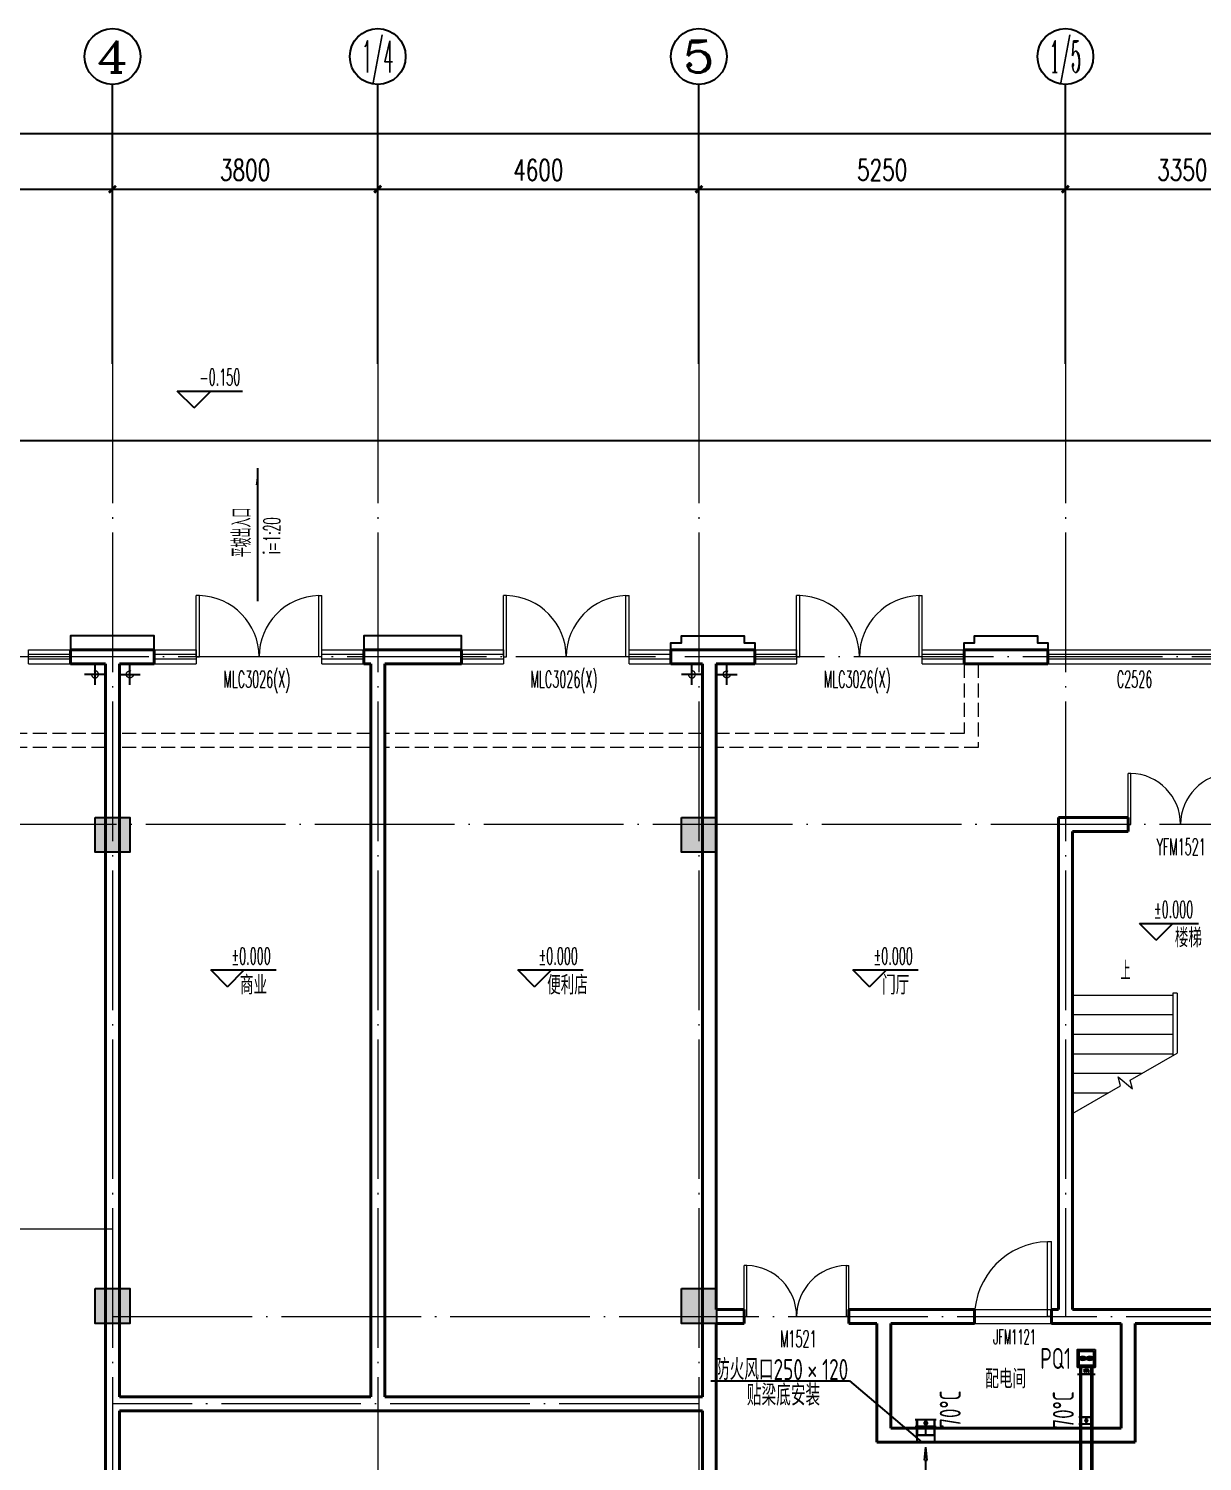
# Model space of a CAD drawing. Extents: x 1247970 to 1725648, y 860327 to 1277876.
# Drawn here: x 1308988 to 1325800, y 1141831 to 1162356 of the extents above; entities that cross this region are included whole.
import ezdxf
from ezdxf.enums import TextEntityAlignment as Align

# ---------------------------------------------------------------- set-up
doc = ezdxf.new("R2010")
doc.units = 0
doc.header["$LTSCALE"] = 1000
doc.header["$MEASUREMENT"] = 0
doc.linetypes.add('DASH', pattern=[0.35, 0.25, -0.1])
doc.linetypes.add('DOTE', pattern=[2.42, 2, -0.2, 0.02, -0.2])
doc.layers.get('0').update_dxf_attribs({"color": 254})
for name, color, linetype in [('A-EQPM-MECH', 251, 'Continuous'), ('AXIS', 254, 'Continuous'), ('AXIS_TEXT', 7, 'Continuous'), ('C-AXIS(轴号)', 254, 'Continuous'), ('C-AXIS-T(字)', 254, 'Continuous'), ('DIM_ELEV', 254, 'Continuous'), ('DIM_SYMB', 254, 'Continuous'), ('H-FBZ-DW', 3, 'Continuous'), ('H-P-BZ', 3, 'Continuous'), ('H-P-FG', 11, 'Continuous'), ('H-P-FK', 140, 'Continuous'), ('H-P-FL', 6, 'Continuous'), ('H-P-FM', 6, 'Continuous'), ('PUB_TEXT', 254, 'Continuous'), ('S-COLU-HATCH', 251, 'Continuous'), ('S-COLU-LINE1', 254, 'Continuous'), ('平面线脚', 251, 'Continuous'), ('机电标识类', 251, 'Continuous')]:
    doc.layers.add(name, color=color, linetype=linetype)
for name, color, linetype, lineweight in [('DOTE', 14, 'DOTE', 9), ('H-P-DX', 6, 'Continuous', 25), ('H-P-SB', 6, 'Continuous', 25), ('H-RF-TG', 6, 'Continuous', 25), ('STAIR', 254, 'Continuous', 18), ('WALL', 254, 'Continuous', 40), ('WINDOW', 254, 'Continuous', 15), ('WINDOW_TEXT', 251, 'Continuous', 25), ('平面-看线', 251, 'Continuous', 15), ('空调', 251, 'Continuous', 13)]:
    doc.layers.add(name, color=color, linetype=linetype, lineweight=lineweight)
doc.styles.add('_HZTXT', font='tssdeng.shx', dxfattribs={"width": 0.7, "bigfont": 'hztxt.shx'})
doc.styles.add('_TCH_AXIS', font='COMPLEX', dxfattribs={"bigfont": 'GBCBIG'})
doc.styles.add('_TCH_DIM', font='SIMPLEX.shx', dxfattribs={"width": 0.7, "bigfont": 'GBCBIG.shx'})
doc.styles.add('_TCH_DIM_T3', font='SIMPLEX.shx', dxfattribs={"width": 0.705882, "bigfont": 'GBCBIG.shx'})
doc.styles.add('_TCH_WINDOW', font='SIMPLEX.shx', dxfattribs={"width": 0.7, "height": 3.5, "bigfont": 'GBCBIG.shx'})
doc.styles.add('COMPLEX', font='COMPLEX')
doc.styles.add('HZTXT', font='tssdeng.shx', dxfattribs={"width": 0.7, "bigfont": 'hztxt.shx'})
doc.styles.get("Standard").update_dxf_attribs({"font": 'gbenor.shx', "bigfont": 'gbcbig.shx'})
doc.dimstyles.new('_TCH_ARCH&&100', dxfattribs={"dimtxt": 297.5, "dimasz": 100, "dimexe": 250, "dimexo": 300, "dimgap": 126.25, "dimtad": 1, "dimdec": 0, "dimzin": 0, "dimdsep": 46, "dimtxsty": '_TCH_DIM_T3', "dimblk": 'ARCHTICK', "dimcen": 0.09, "dimclrt": 256, "dimazin": 2, "dimtfac": 1, "dimtdec": 0, "dimtix": 1, "dimtmove": 2, "dimatfit": 3, "dimfxl": 0, "dimtolj": 1, "dimtzin": 0, "dimarcsym": 0})

# ---------------------------------------------------------------- blocks, each defined once
blk = doc.blocks.new('GSDFD')
at = {"layer": '机电标识类', "color": 250, "linetype": 'DASH', "ltscale": 400}
for p, q in [((14683876, 6457939), (14683876, 6458239)), ((14683726, 6458089), (14684026, 6458089))]:
    blk.add_line(p, q, dxfattribs=at)
at = {"layer": '空调', "color": 1, "linetype": 'DASH'}
blk.add_circle((14683876, 6458089), 50, dxfattribs=at)
blk = doc.blocks.new('rewerwer')
at = {"layer": 'S-COLU-HATCH'}
h = blk.add_hatch(color=256, dxfattribs=at)
h.dxf.hatch_style = 1
h.paths.add_polyline_path([(1309938, 1151056), (1310438, 1151056), (1310438, 1150556), (1309938, 1150556)])
h = blk.add_hatch(color=256, dxfattribs=at)
h.dxf.hatch_style = 1
h.paths.add_polyline_path([(1318338, 1151056), (1318838, 1151056), (1318838, 1150556), (1318338, 1150556)])
h = blk.add_hatch(color=256, dxfattribs=at)
h.dxf.hatch_style = 1
h.paths.add_polyline_path([(1309938, 1144306), (1310438, 1144306), (1310438, 1143806), (1309938, 1143806)])
h = blk.add_hatch(color=256, dxfattribs=at)
h.dxf.hatch_style = 1
h.paths.add_polyline_path([(1318338, 1144306), (1318838, 1144306), (1318838, 1143806), (1318338, 1143806)])
at = {"layer": 'S-COLU-LINE1'}
for points in [[(1309938, 1151056), (1310438, 1151056), (1310438, 1150556), (1309938, 1150556)], [(1318338, 1151056), (1318838, 1151056), (1318838, 1150556), (1318338, 1150556)], [(1309938, 1144306), (1310438, 1144306), (1310438, 1143806), (1309938, 1143806)], [(1318338, 1144306), (1318838, 1144306), (1318838, 1143806), (1318338, 1143806)]]:
    blk.add_lwpolyline(points, close=True, dxfattribs=at)
blk = doc.blocks.new('PQ150')
at = {"layer": 'H-P-SB'}
h = blk.add_hatch(dxfattribs=at)
h.set_pattern_fill('ANSI31', color=256, scale=0.49996, angle=90, style=0)
h.set_pattern_definition([(135, (5408.3173, -114667.57586), (-0.5612211063, -0.5612211063), [])])
edge = h.paths.add_edge_path()
edge.add_ellipse((174.986, 124.99), major_axis=(-49.996, 0), ratio=0.5, start_angle=0, end_angle=360)
edge = h.paths.add_edge_path()
edge.add_ellipse((74.994, 124.99), major_axis=(-49.996, 0), ratio=0.5, start_angle=0, end_angle=360)
at = {"layer": 'H-P-FL'}
blk.add_line((-0.01, 250.0386), (249.99, 250.0386), dxfattribs=at)
at = {"layer": 'H-P-SB'}
for points in [[(249.98, 0), (249.98, 249.98), (0, 249.98), (0, 0)], [(228.43, 21.55), (228.43, 228.43), (21.55, 228.43), (21.55, 21.55)]]:
    blk.add_lwpolyline(points, close=True, dxfattribs=at)
for centre in [(74.994, 124.99), (174.986, 124.99)]:
    blk.add_ellipse(centre, major_axis=(-49.996, 0), ratio=0.5, dxfattribs=at)
blk = doc.blocks.new('_ArchTick')
at = {"color": 0, "linetype": 'ByBlock', "const_width": 0.4}
blk.add_lwpolyline([(-0.5, -0.5), (0.5, 0.5)], dxfattribs=at)
blk = doc.blocks.new('*D138')
at = {"layer": 'AXIS', "color": 0, "lineweight": -2, "transparency": 16777216}
for p, q in [((1293188, 1157856), (1293188, 1161106)), ((1365188, 1157856), (1365188, 1161106)), ((1293188, 1160856), (1365188, 1160856))]:
    blk.add_line(p, q, dxfattribs=at)
at = {"layer": 'Defpoints', "color": 0, "transparency": 16777216}
for p in [(1365188, 1160856), (1293188, 1157556), (1365188, 1157556)]:
    blk.add_point(p, dxfattribs=at)
at = {"layer": 'AXIS', "color": 0, "lineweight": -2, "transparency": 16777216, "xscale": 100, "yscale": 100, "zscale": 100, "rotation": 180}
blk.add_blockref('_ArchTick', (1293188, 1160856), dxfattribs=at)
at = {"layer": 'AXIS', "color": 0, "lineweight": -2, "transparency": 16777216, "xscale": 100, "yscale": 100, "zscale": 100}
blk.add_blockref('_ArchTick', (1365188, 1160856), dxfattribs=at)
at = {"layer": 'AXIS', "transparency": 16777216, "insert": (1329188, 1161131), "char_height": 297.5, "attachment_point": 5, "style": '_TCH_DIM_T3'}
blk.add_mtext('\\A1;72000', dxfattribs=at)
blk = doc.blocks.new('*D144')
at = {"layer": 'AXIS', "color": 0, "lineweight": -2, "transparency": 16777216}
for p, q in [((1305988, 1157856), (1305988, 1160306)), ((1310188, 1157856), (1310188, 1160306)), ((1305988, 1160056), (1310188, 1160056))]:
    blk.add_line(p, q, dxfattribs=at)
at = {"layer": 'Defpoints', "color": 0, "transparency": 16777216}
for p in [(1310188, 1160056), (1305988, 1157556), (1310188, 1157556)]:
    blk.add_point(p, dxfattribs=at)
at = {"layer": 'AXIS', "color": 0, "lineweight": -2, "transparency": 16777216, "xscale": 100, "yscale": 100, "zscale": 100, "rotation": 180}
blk.add_blockref('_ArchTick', (1305988, 1160056), dxfattribs=at)
at = {"layer": 'AXIS', "color": 0, "lineweight": -2, "transparency": 16777216, "xscale": 100, "yscale": 100, "zscale": 100}
blk.add_blockref('_ArchTick', (1310188, 1160056), dxfattribs=at)
at = {"layer": 'AXIS', "transparency": 16777216, "insert": (1308088, 1160331), "char_height": 297.5, "attachment_point": 5, "style": '_TCH_DIM_T3'}
blk.add_mtext('\\A1;4200', dxfattribs=at)
blk = doc.blocks.new('*D145')
at = {"layer": 'AXIS', "color": 0, "lineweight": -2, "transparency": 16777216}
for p, q in [((1310188, 1157856), (1310188, 1160306)), ((1313988, 1157856), (1313988, 1160306)), ((1310188, 1160056), (1313988, 1160056))]:
    blk.add_line(p, q, dxfattribs=at)
at = {"layer": 'Defpoints', "color": 0, "transparency": 16777216}
for p in [(1313988, 1160056), (1310188, 1157556), (1313988, 1157556)]:
    blk.add_point(p, dxfattribs=at)
at = {"layer": 'AXIS', "color": 0, "lineweight": -2, "transparency": 16777216, "xscale": 100, "yscale": 100, "zscale": 100, "rotation": 180}
blk.add_blockref('_ArchTick', (1310188, 1160056), dxfattribs=at)
at = {"layer": 'AXIS', "color": 0, "lineweight": -2, "transparency": 16777216, "xscale": 100, "yscale": 100, "zscale": 100}
blk.add_blockref('_ArchTick', (1313988, 1160056), dxfattribs=at)
at = {"layer": 'AXIS', "transparency": 16777216, "insert": (1312088, 1160331), "char_height": 297.5, "attachment_point": 5, "style": '_TCH_DIM_T3'}
blk.add_mtext('\\A1;3800', dxfattribs=at)
blk = doc.blocks.new('*D146')
at = {"layer": 'AXIS', "color": 0, "lineweight": -2, "transparency": 16777216}
for p, q in [((1313988, 1157856), (1313988, 1160306)), ((1318588, 1157856), (1318588, 1160306)), ((1313988, 1160056), (1318588, 1160056))]:
    blk.add_line(p, q, dxfattribs=at)
at = {"layer": 'Defpoints', "color": 0, "transparency": 16777216}
for p in [(1318588, 1160056), (1313988, 1157556), (1318588, 1157556)]:
    blk.add_point(p, dxfattribs=at)
at = {"layer": 'AXIS', "color": 0, "lineweight": -2, "transparency": 16777216, "xscale": 100, "yscale": 100, "zscale": 100, "rotation": 180}
blk.add_blockref('_ArchTick', (1313988, 1160056), dxfattribs=at)
at = {"layer": 'AXIS', "color": 0, "lineweight": -2, "transparency": 16777216, "xscale": 100, "yscale": 100, "zscale": 100}
blk.add_blockref('_ArchTick', (1318588, 1160056), dxfattribs=at)
at = {"layer": 'AXIS', "transparency": 16777216, "insert": (1316288, 1160331), "char_height": 297.5, "attachment_point": 5, "style": '_TCH_DIM_T3'}
blk.add_mtext('\\A1;4600', dxfattribs=at)
blk = doc.blocks.new('*D147')
at = {"layer": 'AXIS', "color": 0, "lineweight": -2, "transparency": 16777216}
for p, q in [((1318588, 1157856), (1318588, 1160306)), ((1323838, 1157856), (1323838, 1160306)), ((1318588, 1160056), (1323838, 1160056))]:
    blk.add_line(p, q, dxfattribs=at)
at = {"layer": 'Defpoints', "color": 0, "transparency": 16777216}
for p in [(1323838, 1160056), (1318588, 1157556), (1323838, 1157556)]:
    blk.add_point(p, dxfattribs=at)
at = {"layer": 'AXIS', "color": 0, "lineweight": -2, "transparency": 16777216, "xscale": 100, "yscale": 100, "zscale": 100, "rotation": 180}
blk.add_blockref('_ArchTick', (1318588, 1160056), dxfattribs=at)
at = {"layer": 'AXIS', "color": 0, "lineweight": -2, "transparency": 16777216, "xscale": 100, "yscale": 100, "zscale": 100}
blk.add_blockref('_ArchTick', (1323838, 1160056), dxfattribs=at)
at = {"layer": 'AXIS', "transparency": 16777216, "insert": (1321213, 1160331), "char_height": 297.5, "attachment_point": 5, "style": '_TCH_DIM_T3'}
blk.add_mtext('\\A1;5250', dxfattribs=at)
blk = doc.blocks.new('*D148')
at = {"layer": 'AXIS', "color": 0, "lineweight": -2, "transparency": 16777216}
for p, q in [((1323838, 1157856), (1323838, 1160306)), ((1327188, 1157856), (1327188, 1160306)), ((1323838, 1160056), (1327188, 1160056))]:
    blk.add_line(p, q, dxfattribs=at)
at = {"layer": 'Defpoints', "color": 0, "transparency": 16777216}
for p in [(1327188, 1160056), (1323838, 1157556), (1327188, 1157556)]:
    blk.add_point(p, dxfattribs=at)
at = {"layer": 'AXIS', "color": 0, "lineweight": -2, "transparency": 16777216, "xscale": 100, "yscale": 100, "zscale": 100, "rotation": 180}
blk.add_blockref('_ArchTick', (1323838, 1160056), dxfattribs=at)
at = {"layer": 'AXIS', "color": 0, "lineweight": -2, "transparency": 16777216, "xscale": 100, "yscale": 100, "zscale": 100}
blk.add_blockref('_ArchTick', (1327188, 1160056), dxfattribs=at)
at = {"layer": 'AXIS', "transparency": 16777216, "insert": (1325513, 1160331), "char_height": 297.5, "attachment_point": 5, "style": '_TCH_DIM_T3'}
blk.add_mtext('\\A1;3350', dxfattribs=at)
blk = doc.blocks.new('$DorLib2D$00000002')
for p, q in [((-0.5, 0), (-0.5, 0.4875)), ((-0.475, 0.4875), (-0.5, 0.4875)), ((-0.475, 0), (-0.475, 0.4875)), ((0.475, 0), (0.475, 0.4875)), ((0.475, 0.4875), (0.5, 0.4875)), ((0.5, 0), (0.5, 0.4875)), ((-0.5, 0), (-0.475, 0)), ((0.5, 0), (0.475, 0))]:
    blk.add_line(p, q)
at = {"lineweight": 13}
for centre, start, end in [((-0.4875, 0), 0, 88.53072), ((0.4875, 0), 91.46928, 180)]:
    blk.add_arc(centre, 0.4875, start, end, dxfattribs=at)
blk = doc.blocks.new('$DorLib2D$00000001')
for p, q in [((0.45, 0.975), (0.5, 0.975)), ((0.45, 0), (0.45, 0.975)), ((0.5, 0), (0.5, 0.975)), ((0.5, 0), (0.45, 0))]:
    blk.add_line(p, q)
at = {"lineweight": 13}
blk.add_arc((0.475, 0), 0.975, 91.4693, 180, dxfattribs=at)
blk = doc.blocks.new('$WINLIB2D$00000001')
at = {"color": 0}
for points in [[(-0.5, 0.5), (-0.5, -0.5)], [(-0.5, 0.5), (0.5, 0.5)], [(0.5, -0.5), (0.5, 0.5)], [(0.5, 0.1667), (-0.5, 0.1667)], [(0.5, -0.1667), (-0.5, -0.1667)], [(-0.5, -0.5), (0.5, -0.5)]]:
    blk.add_lwpolyline(points, dxfattribs=at)
blk = doc.blocks.new('_AXISO')
blk.add_circle((0, 0), 0.5)
at = {"layer": 'AXIS_TEXT', "style": 'COMPLEX', "width": 1.041667}
blk.add_attdef('A', text='', height=0.56, dxfattribs=at).set_placement((-0.25, -0.28), (0.25, -0.28), align=Align.FIT)
blk = doc.blocks.new('$风口$00000144')
for p, q in [((100, 250), (100, -250)), ((0, 0), (-100, 0)), ((0, -200), (0, 200)), ((0, 200), (100, 200)), ((356, 31), (172, 0)), ((356, -31), (172, 0)), ((356, -31), (356, 31)), ((500, 0), (356, 0)), ((100, -200), (0, -200))]:
    blk.add_line(p, q)

msp = doc.modelspace()

# ---------------------------------------------------------------- hatches: boundary and pattern name
at = {"layer": 'DIM_SYMB'}
msp.add_hatch(color=256, dxfattribs=at).paths.add_polyline_path([(1312272.3, 1156060.3), (1312272.3, 1155820.3), (1312240.3, 1155820.3)])

# ---------------------------------------------------------------- linework, layer by layer
at = {"layer": 'A-EQPM-MECH'}
msp.add_lwpolyline([(1293087.7, 1153656.1), (1293087.7, 1156456.1), (1327287.7, 1156456.1), (1327287.7, 1153656.1)], dxfattribs=at)
at = {"layer": 'C-AXIS(轴号)'}
for p, q in [((1310187.7, 1157556.1), (1310187.7, 1161556.1)), ((1313987.7, 1157556.1), (1313987.7, 1161556.1)), ((1318587.7, 1157556.1), (1318587.7, 1161556.1)), ((1323837.7, 1157556.1), (1323837.7, 1161556.1))]:
    msp.add_line(p, q, dxfattribs=at)
at = {"layer": 'DIM_ELEV'}
for p, q in [((1311357, 1156924.4), (1311117, 1157164.4)), ((1311117, 1157164.4), (1312052.3, 1157164.4)), ((1311357, 1156924.4), (1311597, 1157164.4)), ((1325137.1, 1149297.8), (1324897.1, 1149537.8)), ((1324897.1, 1149537.8), (1325745.4, 1149537.8)), ((1325137.1, 1149297.8), (1325377.1, 1149537.8)), ((1311835.6, 1148630.9), (1311595.6, 1148870.9)), ((1311595.6, 1148870.9), (1312530.9, 1148870.9)), ((1311835.6, 1148630.9), (1312075.6, 1148870.9)), ((1316235.6, 1148630.9), (1315995.6, 1148870.9)), ((1315995.6, 1148870.9), (1316930.9, 1148870.9)), ((1316235.6, 1148630.9), (1316475.6, 1148870.9)), ((1321033.9, 1148630.9), (1320793.9, 1148870.9)), ((1320793.9, 1148870.9), (1321729.2, 1148870.9)), ((1321033.9, 1148630.9), (1321273.9, 1148870.9))]:
    msp.add_line(p, q, dxfattribs=at)
at = {"layer": 'DIM_SYMB'}
msp.add_lwpolyline([(1312272.3, 1154152.2), (1312272.3, 1156060.3)], dxfattribs=at)
msp.add_lwpolyline([(1324687.7, 1148646.1, 0, 0, 0), (1324687.7, 1147626.1, 64, 0, 0), (1324687.7, 1147386.1, 0, 0, 0)], format="xyseb", dxfattribs=at)
at = {"layer": 'DOTE'}
for p, q in [((1310187.7, 1157556.1), (1310187.7, 1132856.1)), ((1313987.7, 1157556.1), (1313987.7, 1140256.1)), ((1318587.7, 1157556.1), (1318587.7, 1132856.1)), ((1323837.7, 1157556.1), (1323837.7, 1143906.1)), ((1368787.7, 1153356.1), (1291011.4, 1153356.1)), ((1327187.7, 1150956.1), (1291011.4, 1150956.1)), ((1310187.7, 1145156.1), (1291011.4, 1145156.1)), ((1310187.7, 1143906.1), (1368787.7, 1143906.1)), ((1318587.7, 1142656.1), (1310187.7, 1142656.1))]:
    msp.add_line(p, q, dxfattribs=at)
at = {"layer": 'H-P-BZ'}
for points in [[(1318758.3, 1142986.8), (1320744.2, 1142986.8)], [(1320744.2, 1142986.8), (1321782.9, 1142106.1)]]:
    msp.add_lwpolyline(points, dxfattribs=at)
at = {"layer": 'H-P-DX'}
for p, q in [((1324057.7, 1143180.8), (1324217.7, 1143180.8)), ((1324057.7, 1143080.8), (1324217.7, 1143080.8)), ((1324217.7, 1143080.6), (1324057.7, 1143080.6)), ((1321712.7, 1142429.1), (1321962.7, 1142429.1)), ((1324057.7, 1142466), (1324217.7, 1142466)), ((1324217.7, 1142465.8), (1324057.7, 1142465.8)), ((1321712.7, 1142329.1), (1321962.7, 1142329.1)), ((1321962.7, 1142328.9), (1321712.7, 1142328.9)), ((1324217.7, 1142365.8), (1324057.7, 1142365.8)), ((1324217.7, 1142365.6), (1324057.7, 1142365.6))]:
    msp.add_line(p, q, dxfattribs=at)
at = {"layer": 'H-P-FG'}
for points, const_width in [([(1324057.7, 1143080.8), (1324057.7, 1143180.8)], 50), ([(1324057.7, 1143080.6), (1324057.7, 1142466)], 50), ([(1324217.7, 1143180.8), (1324217.7, 1143080.8)], 50), ([(1324217.7, 1142466), (1324217.7, 1143080.6)], 50), ([(1321712.7, 1142329.1), (1321712.7, 1142429.1)], 35), ([(1321962.7, 1142429.1), (1321962.7, 1142329.1)], 35), ([(1324057.7, 1142365.8), (1324057.7, 1142465.8)], 50), ([(1324217.7, 1142465.8), (1324217.7, 1142365.8)], 50), ([(1321712.7, 1142328.9), (1321712.7, 1142206.1)], 35), ([(1321712.7, 1142206.1), (1321962.7, 1142206.1)], 35), ([(1321962.7, 1142206.1), (1321962.7, 1142328.9)], 35), ([(1324057.7, 1142365.6), (1324057.7, 1137456.1)], 50), ([(1324217.7, 1137456.1), (1324217.7, 1142365.6)], 50)]:
    msp.add_lwpolyline(points, dxfattribs=dict(at, const_width=const_width))
at = {"layer": 'H-P-FL'}
for p, q in [((1324012.7, 1143080.9), (1324262.7, 1143080.9)), ((1324032.7, 1143080.8), (1324242.7, 1143080.8)), ((1324032.7, 1143080.7), (1324242.7, 1143080.7)), ((1321687.7, 1142429.2), (1321987.7, 1142429.2)), ((1324242.7, 1142465.9), (1324032.7, 1142465.9)), ((1321687.7, 1142329), (1321987.7, 1142329)), ((1324242.7, 1142365.7), (1324032.7, 1142365.7))]:
    msp.add_line(p, q, dxfattribs=at)
at = {"layer": 'H-P-FM'}
for p, q in [((1324165.5, 1143155.8), (1324097.7, 1143106.8)), ((1324133.5, 1143155.8), (1324097.7, 1143129.9)), ((1324126.7, 1143101.7), (1324103.6, 1143151.7)), ((1324177.7, 1143141.5), (1324128.2, 1143105.8)), ((1324152.6, 1143105.8), (1324129.5, 1143155.8)), ((1324177.1, 1143111.6), (1324154, 1143161.6)), ((1324177.7, 1143118.4), (1324160.2, 1143105.8)), ((1324120.4, 1142425.8), (1324118.8, 1142422.3)), ((1324122.6, 1142428.9), (1324120.4, 1142425.8)), ((1324125.3, 1142431.5), (1324122.6, 1142428.9)), ((1324128.5, 1142433.6), (1324125.3, 1142431.5)), ((1324132.1, 1142435), (1324128.5, 1142433.6)), ((1324135.8, 1142435.7), (1324132.1, 1142435)), ((1324139.6, 1142435.7), (1324135.8, 1142435.7)), ((1324137.7, 1142450.8), (1324137.7, 1142380.8)), ((1324143.3, 1142435), (1324139.6, 1142435.7)), ((1324146.9, 1142433.6), (1324143.3, 1142435)), ((1324150.1, 1142431.5), (1324146.9, 1142433.6)), ((1324152.8, 1142428.9), (1324150.1, 1142431.5)), ((1324155, 1142425.8), (1324152.8, 1142428.9)), ((1324156.6, 1142422.3), (1324155, 1142425.8)), ((1321813.1, 1142383.4), (1321812.7, 1142379.1)), ((1321812.7, 1142379.1), (1321813.1, 1142374.7)), ((1321814.2, 1142387.6), (1321813.1, 1142383.4)), ((1321813.1, 1142374.7), (1321814.2, 1142370.5)), ((1321816, 1142391.6), (1321814.2, 1142387.6)), ((1321814.2, 1142370.5), (1321816, 1142366.6)), ((1321818.5, 1142395.1), (1321816, 1142391.6)), ((1321816, 1142366.6), (1321818.5, 1142363)), ((1321821.6, 1142398.2), (1321818.5, 1142395.1)), ((1321818.5, 1142363), (1321821.6, 1142359.9)), ((1321825.2, 1142400.7), (1321821.6, 1142398.2)), ((1321821.6, 1142359.9), (1321825.2, 1142357.4)), ((1321829.1, 1142402.6), (1321825.2, 1142400.7)), ((1321825.2, 1142357.4), (1321829.1, 1142355.6)), ((1321833.4, 1142403.7), (1321829.1, 1142402.6)), ((1321829.1, 1142355.6), (1321833.4, 1142354.4)), ((1321837.7, 1142404.1), (1321833.4, 1142403.7)), ((1321833.4, 1142354.4), (1321837.7, 1142354.1)), ((1321837.7, 1142335.3), (1321837.7, 1142422.8)), ((1321842, 1142403.7), (1321837.7, 1142404.1)), ((1321837.7, 1142354.1), (1321842, 1142354.4)), ((1321846.2, 1142402.6), (1321842, 1142403.7)), ((1321842, 1142354.4), (1321846.2, 1142355.6)), ((1321850.2, 1142400.7), (1321846.2, 1142402.6)), ((1321846.2, 1142355.6), (1321850.2, 1142357.4)), ((1321853.8, 1142398.2), (1321850.2, 1142400.7)), ((1321850.2, 1142357.4), (1321853.8, 1142359.9)), ((1321856.8, 1142395.1), (1321853.8, 1142398.2)), ((1321853.8, 1142359.9), (1321856.8, 1142363)), ((1321859.3, 1142391.6), (1321856.8, 1142395.1)), ((1321856.8, 1142363), (1321859.3, 1142366.6)), ((1321861.2, 1142387.6), (1321859.3, 1142391.6)), ((1321859.3, 1142366.6), (1321861.2, 1142370.5)), ((1321862.3, 1142383.4), (1321861.2, 1142387.6)), ((1321861.2, 1142370.5), (1321862.3, 1142374.7)), ((1321862.7, 1142379.1), (1321862.3, 1142383.4)), ((1321862.3, 1142374.7), (1321862.7, 1142379.1)), ((1324117.9, 1142418.6), (1324117.7, 1142414.8)), ((1324117.7, 1142414.8), (1324118.3, 1142411.1)), ((1324118.8, 1142422.3), (1324117.9, 1142418.6)), ((1324118.3, 1142411.1), (1324119.5, 1142407.5)), ((1324119.5, 1142407.5), (1324121.4, 1142404.2)), ((1324121.4, 1142404.2), (1324123.9, 1142401.3)), ((1324123.9, 1142401.3), (1324126.9, 1142399)), ((1324126.9, 1142399), (1324130.3, 1142397.2)), ((1324130.3, 1142397.2), (1324133.9, 1142396.2)), ((1324133.9, 1142396.2), (1324137.7, 1142395.8)), ((1324137.7, 1142395.8), (1324141.5, 1142396.2)), ((1324141.5, 1142396.2), (1324145.1, 1142397.2)), ((1324145.1, 1142397.2), (1324148.5, 1142399)), ((1324148.5, 1142399), (1324151.5, 1142401.3)), ((1324151.5, 1142401.3), (1324154, 1142404.2)), ((1324154, 1142404.2), (1324155.9, 1142407.5)), ((1324155.9, 1142407.5), (1324157.1, 1142411.1)), ((1324157.5, 1142418.6), (1324156.6, 1142422.3)), ((1324157.1, 1142411.1), (1324157.7, 1142414.8)), ((1324157.7, 1142414.8), (1324157.5, 1142418.6))]:
    msp.add_line(p, q, dxfattribs=at)
at = {"layer": 'STAIR'}
for p, q in [((1323937.7, 1148506.1), (1323937.7, 1146813.1)), ((1325377.7, 1148506.1), (1323937.7, 1148506.1)), ((1325377.7, 1148536.1), (1325377.7, 1147644.5)), ((1325437.7, 1148536.1), (1325377.7, 1148536.1)), ((1325437.7, 1148536.1), (1325437.7, 1147679.2)), ((1325437.7, 1148506.1), (1325437.7, 1147679.2)), ((1325377.7, 1148226.1), (1323937.7, 1148226.1)), ((1325377.7, 1147946.1), (1323937.7, 1147946.1)), ((1325377.7, 1147666.1), (1323937.7, 1147666.1)), ((1324765.5, 1147291.1), (1325437.7, 1147679.2)), ((1324930.2, 1147386.1), (1323937.7, 1147386.1)), ((1323937.7, 1146813.1), (1324627.2, 1147211.2)), ((1324627.2, 1147211.2), (1324592.2, 1147341.6)), ((1324592.2, 1147341.6), (1324798.3, 1147168.7)), ((1324798.3, 1147168.7), (1324765.5, 1147291.1)), ((1324445.2, 1147106.1), (1323937.7, 1147106.1)), ((1323960.2, 1146826.1), (1323937.7, 1146826.1))]:
    msp.add_line(p, q, dxfattribs=at)
at = {"layer": 'WALL'}
for p, q in [((1310187.7, 1153456.1), (1309587.7, 1153456.1)), ((1309587.7, 1153456.1), (1309587.7, 1153256.1)), ((1310787.7, 1153456.1), (1310187.7, 1153456.1)), ((1310787.7, 1153256.1), (1310787.7, 1153456.1)), ((1313987.7, 1153456.1), (1313787.7, 1153456.1)), ((1313787.7, 1153456.1), (1313787.7, 1153256.1)), ((1315187.7, 1153456.1), (1313987.7, 1153456.1)), ((1315187.7, 1153256.1), (1315187.7, 1153456.1)), ((1318737.7, 1153456.1), (1318187.7, 1153456.1)), ((1318187.7, 1153456.1), (1318187.7, 1153256.1)), ((1319387.7, 1153456.1), (1318737.7, 1153456.1)), ((1319387.7, 1153256.1), (1319387.7, 1153456.1)), ((1323587.7, 1153456.1), (1322387.7, 1153456.1)), ((1322387.7, 1153456.1), (1322387.7, 1153256.1)), ((1323587.7, 1153256.1), (1323587.7, 1153456.1)), ((1309587.7, 1153256.1), (1310087.7, 1153256.1)), ((1310087.7, 1142656.1), (1310087.7, 1153256.1)), ((1310287.7, 1142756.1), (1310287.7, 1153256.1)), ((1310287.7, 1153256.1), (1310787.7, 1153256.1)), ((1313787.7, 1153256.1), (1313887.7, 1153256.1)), ((1313887.7, 1142756.1), (1313887.7, 1153256.1)), ((1314087.7, 1142756.1), (1314087.7, 1153256.1)), ((1314087.7, 1153256.1), (1315187.7, 1153256.1)), ((1318187.7, 1153256.1), (1318637.7, 1153256.1)), ((1318637.7, 1143906.1), (1318637.7, 1153256.1)), ((1318837.7, 1153256.1), (1319387.7, 1153256.1)), ((1318837.7, 1144006.1), (1318837.7, 1153256.1)), ((1322387.7, 1153256.1), (1323587.7, 1153256.1)), ((1323737.7, 1151056.1), (1323737.7, 1144006.1)), ((1324737.7, 1151056.1), (1323737.7, 1151056.1)), ((1324737.7, 1150856.1), (1324737.7, 1151056.1)), ((1323937.7, 1150856.1), (1323937.7, 1144006.1)), ((1323937.7, 1150856.1), (1324737.7, 1150856.1)), ((1318637.7, 1142756.1), (1318637.7, 1143906.1)), ((1319238.1, 1144006.1), (1318837.7, 1144006.1)), ((1319238.1, 1143806.1), (1319238.1, 1144006.1)), ((1321237.7, 1144006.1), (1320738.1, 1144006.1)), ((1320738.1, 1144006.1), (1320738.1, 1143806.1)), ((1322537.7, 1144006.1), (1321237.7, 1144006.1)), ((1322537.7, 1143806.1), (1322537.7, 1144006.1)), ((1323737.7, 1144006.1), (1323637.7, 1144006.1)), ((1323637.7, 1144006.1), (1323637.7, 1143806.1)), ((1323937.7, 1144006.1), (1324737.7, 1144006.1)), ((1324737.7, 1144006.1), (1327087.7, 1144006.1)), ((1318837.7, 1142656.1), (1318837.7, 1143806.1)), ((1318837.7, 1143806.1), (1319238.1, 1143806.1)), ((1320738.1, 1143806.1), (1321137.7, 1143806.1)), ((1321137.7, 1143806.1), (1321137.7, 1142106.1)), ((1321337.7, 1143806.1), (1321337.7, 1142306.1)), ((1321337.7, 1143806.1), (1322537.7, 1143806.1)), ((1323637.7, 1143806.1), (1323837.7, 1143806.1)), ((1323837.7, 1143806.1), (1324637.7, 1143806.1)), ((1324637.7, 1143806.1), (1324637.7, 1142306.1)), ((1324837.7, 1143806.1), (1324837.7, 1142106.1)), ((1324837.7, 1143806.1), (1327087.7, 1143806.1)), ((1310087.7, 1137656.1), (1310087.7, 1142656.1)), ((1310287.7, 1142756.1), (1313887.7, 1142756.1)), ((1314087.7, 1142756.1), (1318637.7, 1142756.1)), ((1318837.7, 1137656.1), (1318837.7, 1142656.1)), ((1310287.7, 1137656.1), (1310287.7, 1142556.1)), ((1310287.7, 1142556.1), (1313987.7, 1142556.1)), ((1313987.7, 1142556.1), (1318637.7, 1142556.1)), ((1318637.7, 1137656.1), (1318637.7, 1142556.1)), ((1321337.7, 1142306.1), (1324637.7, 1142306.1)), ((1321137.7, 1142106.1), (1324837.7, 1142106.1))]:
    msp.add_line(p, q, dxfattribs=at)
at = {"layer": 'WINDOW'}
for p, q in [((1322537.7, 1144006.1), (1323637.7, 1144006.1)), ((1322537.7, 1143806.1), (1323637.7, 1143806.1))]:
    msp.add_line(p, q, dxfattribs=at)
at = {"layer": '平面-看线', "linetype": 'DASH', "ltscale": 0.8}
for points in [[(1322587.7, 1153256.1), (1322587.7, 1152056.6), (1318837.7, 1152056.6)], [(1322387.7, 1153256.1), (1322387.7, 1152256.6), (1318837.7, 1152256.6)], [(1310087.7, 1152256.6), (1306087.7, 1152256.6)], [(1313887.7, 1152256.6), (1310287.7, 1152256.6)], [(1318637.7, 1152256.6), (1314087.7, 1152256.6)], [(1310087.7, 1152056.6), (1306087.7, 1152056.6)], [(1313887.7, 1152056.6), (1310287.7, 1152056.6)], [(1318637.7, 1152056.6), (1314087.7, 1152056.6)]]:
    msp.add_lwpolyline(points, dxfattribs=at)
at = {"layer": '平面线脚'}
for points in [[(1310787.7, 1153456.1), (1310787.7, 1153656.1), (1309587.7, 1153656.1), (1309587.7, 1153456.1)], [(1315187.7, 1153456.1), (1315187.7, 1153656.1), (1313787.7, 1153656.1), (1313787.7, 1153456.1)], [(1318187.7, 1153456.1), (1318187.7, 1153556.1), (1318337.7, 1153556.1), (1318337.7, 1153656.1), (1319237.7, 1153656.1), (1319237.7, 1153556.1), (1319387.7, 1153556.1), (1319387.7, 1153456.1)], [(1322387.7, 1153456.1), (1322387.7, 1153556.1), (1322537.7, 1153556.1), (1322537.7, 1153656.1), (1323437.7, 1153656.1), (1323437.7, 1153556.1), (1323587.7, 1153556.1), (1323587.7, 1153456.1)]]:
    msp.add_lwpolyline(points, dxfattribs=at)

# ---------------------------------------------------------------- block references
at = {"xscale": -1}
for p in [(15993814.3, -5304983.8), (16002364.3, -5304983.8)]:
    msp.add_blockref('GSDFD', p, dxfattribs=at)
for p in [(-13373438.9, -5304983.8), (-13364888.9, -5304983.8)]:
    msp.add_blockref('GSDFD', p)
at = {"layer": 'C-AXIS(轴号)'}
ref = msp.add_blockref('_AXISO', (1310187.7, 1161956.1), dxfattribs=dict(at, xscale=800, yscale=800, zscale=800))
ref.add_attrib('A', '4', dxfattribs={"layer": 'C-AXIS-T(字)', "height": 452.5, "style": '_TCH_AXIS', "width": 1.3125}).set_placement((1309961.4, 1161729.9), (1310414, 1161729.9), align=Align.FIT)
ref = msp.add_blockref('_AXISO', (1313987.7, 1161956.1), dxfattribs=dict(at, xscale=800, yscale=800, zscale=800))
ref.add_attrib('A', '1/4', dxfattribs={"layer": 'C-AXIS-T(字)', "height": 452.55, "style": '_TCH_AXIS', "width": 0.396226}).set_placement((1313761.4, 1161729.9), (1314214, 1161729.9), align=Align.FIT)
ref = msp.add_blockref('_AXISO', (1318587.7, 1161956.1), dxfattribs=dict(at, xscale=800, yscale=800, zscale=800))
ref.add_attrib('A', '5', dxfattribs={"layer": 'C-AXIS-T(字)', "height": 452.5, "style": '_TCH_AXIS', "width": 1.5}).set_placement((1318361.4, 1161729.9), (1318814, 1161729.9), align=Align.FIT)
ref = msp.add_blockref('_AXISO', (1323837.7, 1161956.1), dxfattribs=dict(at, xscale=800, yscale=800, zscale=800))
ref.add_attrib('A', '1/5', dxfattribs={"layer": 'C-AXIS-T(字)', "height": 452.55, "style": '_TCH_AXIS', "width": 0.411765}).set_placement((1323611.4, 1161729.9), (1324064, 1161729.9), align=Align.FIT)
at = {"layer": 'H-P-FK', "yscale": 0.625, "rotation": 270}
msp.add_blockref('$风口$00000144', (1321837.7, 1142206.1, 80), dxfattribs=at)
at = {"layer": 'H-RF-TG', "xscale": -1, "rotation": 180}
msp.add_blockref('PQ150', (1324012.7, 1143431.1), dxfattribs=at)
at = {"layer": 'S-COLU-LINE1'}
msp.add_blockref('rewerwer', (0, 0), dxfattribs=at)
at = {"layer": 'WINDOW'}
ref = msp.add_blockref('$DorLib2D$00000002', (1312287.7, 1153356.1), dxfattribs=dict(at, xscale=1800, yscale=1800, zscale=1800, rotation=359.999999999979))
ref.add_attrib('A', 'MLC3026(X)', (1311775.3, 1152917.1), dxfattribs={"layer": 'WINDOW_TEXT', "height": 238, "style": '_TCH_WINDOW', "width": 0.494118})
ref = msp.add_blockref('$DorLib2D$00000002', (1316687.7, 1153356.1), dxfattribs=dict(at, xscale=1800, yscale=1800, zscale=1800, rotation=359.9999999999803))
ref.add_attrib('A', 'MLC3026(X)', (1316175.3, 1152917.1), dxfattribs={"layer": 'WINDOW_TEXT', "height": 238, "style": '_TCH_WINDOW', "width": 0.494118})
ref = msp.add_blockref('$DorLib2D$00000002', (1320887.7, 1153356.1), dxfattribs=dict(at, xscale=1800, yscale=1800, zscale=1800, rotation=359.9999999999921))
ref.add_attrib('A', 'MLC3026(X)', (1320375.3, 1152917.1), dxfattribs={"layer": 'WINDOW_TEXT', "height": 238, "style": '_TCH_WINDOW', "width": 0.494118})
for p, xscale, yscale, zscale, rotation in [((1309287.7, 1153356.1), -600, 200, -600, 179.9999999999746), ((1311087.7, 1153356.1), 600, -200, 600, 359.999999999979), ((1313487.7, 1153356.1), 600, -200, 600, 359.999999999979), ((1315487.7, 1153356.1), 600, -200, 600, 359.9999999999803), ((1317887.7, 1153356.1), 600, -200, 600, 359.9999999999803), ((1319687.7, 1153356.1), 600, -200, 600, 359.9999999999921), ((1322087.7, 1153356.1), 600, -200, 600, 359.9999999999921)]:
    msp.add_blockref('$WINLIB2D$00000001', p, dxfattribs=dict(at, xscale=xscale, yscale=yscale, zscale=zscale, rotation=rotation))
ref = msp.add_blockref('$WINLIB2D$00000001', (1324837.7, 1153356.1), dxfattribs=dict(at, xscale=2500, yscale=200, zscale=2500, rotation=359.9999999999921))
ref.add_attrib('A', 'C2526', (1324574.5, 1152917.1), dxfattribs={"layer": 'WINDOW_TEXT', "height": 238, "style": '_TCH_WINDOW', "width": 0.494118})
ref = msp.add_blockref('$DorLib2D$00000002', (1325487.7, 1150956.1), dxfattribs=dict(at, xscale=1500, yscale=1500, zscale=1500, rotation=3.703402476742004e-10))
ref.add_attrib('A', 'YFM1521', (1325143.3, 1150517.1), dxfattribs={"layer": 'WINDOW_TEXT', "height": 238, "style": '_TCH_WINDOW', "width": 0.494118})
ref = msp.add_blockref('$DorLib2D$00000001', (1323087.7, 1143906.1), dxfattribs=dict(at, xscale=1100, yscale=1100, zscale=1100, rotation=2.565425619745916e-11))
ref.add_attrib('A', 'JFM1121', (1322805.9, 1143509.5), dxfattribs={"layer": 'WINDOW_TEXT', "height": 208.25, "style": '_TCH_WINDOW', "width": 0.494118})
ref = msp.add_blockref('$DorLib2D$00000002', (1319988.1, 1143906.1), dxfattribs=dict(at, xscale=1500, yscale=1500, zscale=1500, rotation=1.494103880900771e-10))
ref.add_attrib('A', 'M1521', (1319750.1, 1143467.1), dxfattribs={"layer": 'WINDOW_TEXT', "height": 238, "style": '_TCH_WINDOW', "width": 0.494118})

# ---------------------------------------------------------------- texts
at = {"layer": 'DIM_ELEV', "color": 7, "style": '_TCH_DIM', "width": 0.494118}
for s, p in [('-0.150', (1311434.7, 1157244.5)), ('%%P0.000', (1325105.4, 1149617.8)), ('%%P0.000', (1311890.9, 1148951)), ('%%P0.000', (1316290.9, 1148951)), ('%%P0.000', (1321089.2, 1148951))]:
    msp.add_text(s, height=238, dxfattribs=at).set_placement(p)
at = {"layer": 'DIM_SYMB', "color": 7, "style": '_TCH_DIM'}
for s, height, width, p in [('平坡出入口', 270.07, 0.7, (1312174.4, 1154784.1)), ('i=1:20', 238, 0.494118, (1312590.4, 1154829.1))]:
    msp.add_text(s, height=height, rotation=90, dxfattribs=dict(at, width=width)).set_placement(p)
at = {"layer": 'DIM_SYMB', "color": 7, "style": '_TCH_DIM', "width": 0.7}
msp.add_text('上', height=270.1, dxfattribs=at).set_placement((1324629.3, 1148726.2))
at = {"layer": 'H-FBZ-DW', "style": 'HZTXT', "width": 0.7}
msp.add_text('PQ1', height=300, dxfattribs=at).set_placement((1323478, 1143154.8, -414))
at = {"layer": 'H-P-BZ', "style": '_HZTXT', "width": 0.7}
for s, p in [('防火风口', (1318818.6, 1142996.6)), ('250', (1319658.6, 1142996.6)), ('120', (1320353.2, 1142996.6)), ('×', (1320143.2, 1142996.6)), ('贴梁底安装', (1319275.2, 1142629.9))]:
    msp.add_text(s, height=300, dxfattribs=at).set_placement(p)
at = {"layer": 'H-P-FM', "style": 'HZTXT', "width": 0.7}
for p in [(1322338.3, 1142310.7, 80), (1323958.9, 1142299.1, 3000)]:
    msp.add_text('70%%dC', height=300, rotation=90, dxfattribs=at).set_placement(p)
at = {"layer": 'PUB_TEXT', "color": 7}
for s, p in [('楼梯', (1325405, 1149196.2)), ('商业', (1312014.7, 1148519.2)), ('便利店', (1316414.7, 1148519.2)), ('门厅', (1321213.1, 1148519.2)), ('配电间', (1322691.4, 1142877))]:
    msp.add_text(s, height=270.07, dxfattribs=at).set_placement(p)

# ---------------------------------------------------------------- dimensions: what is measured, and where the dimension line sits
at = {"layer": 'AXIS'}
for p1, p2, distance, text, picture, middle in [((1293187.7, 1157556.1), (1365187.7, 1157556.1), 3300, '72000', '*D138', (1329187.7, 1161131.1)), ((1305987.7, 1157556.1), (1310187.7, 1157556.1), 2500, '4200', '*D144', (1308087.7, 1160331.1)), ((1310187.7, 1157556.1), (1313987.7, 1157556.1), 2500, '3800', '*D145', (1312087.7, 1160331.1)), ((1313987.7, 1157556.1), (1318587.7, 1157556.1), 2500, '4600', '*D146', (1316287.7, 1160331.1)), ((1318587.7, 1157556.1), (1323837.7, 1157556.1), 2500, '5250', '*D147', (1321212.7, 1160331.1)), ((1323837.7, 1157556.1), (1327187.7, 1157556.1), 2500, '3350', '*D148', (1325512.7, 1160331.1))]:
    dim = msp.add_aligned_dim(p1=p1, p2=p2, distance=distance, text=text, dimstyle='_TCH_ARCH&&100', dxfattribs=at)
    dim.commit()
    dim.dimension.update_dxf_attribs({"geometry": picture, "text_midpoint": middle})

doc.saveas('drawing.dxf')
